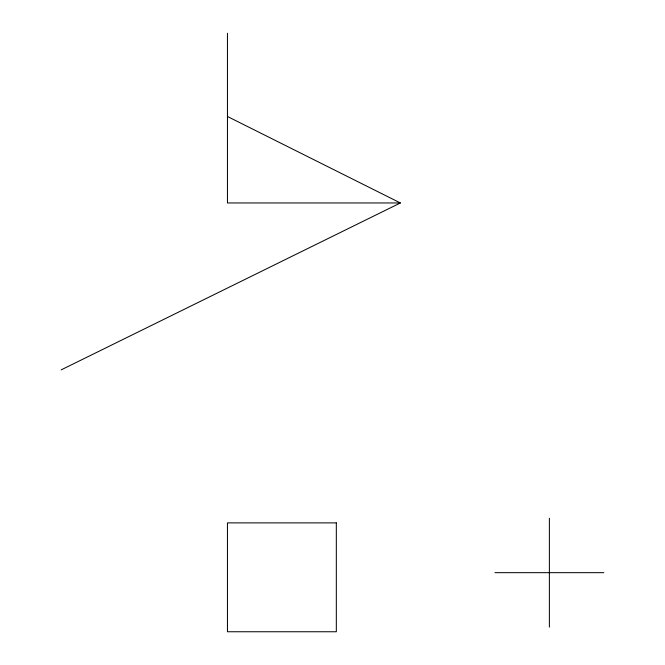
<?xml version="1.0" encoding="UTF-8"?>
<svg xmlns="http://www.w3.org/2000/svg" width="665" height="665" viewBox="0 0 665 665"><rect width="100%" height="100%" fill="white"/><g stroke="black" fill="none" stroke-linecap="round" stroke-linejoin="round"><path stroke-width="1" d="M61.18 369.865L400.372 202.958L227.455 116.483M400.372 202.958L227.455 202.958L227.455 33.25M494.951 572.673L603.82 572.673M549.381 518.243L549.381 627.112M336.324 522.881L227.455 522.881L227.455 631.75L336.324 631.75L336.324 522.881"/></g></svg>
